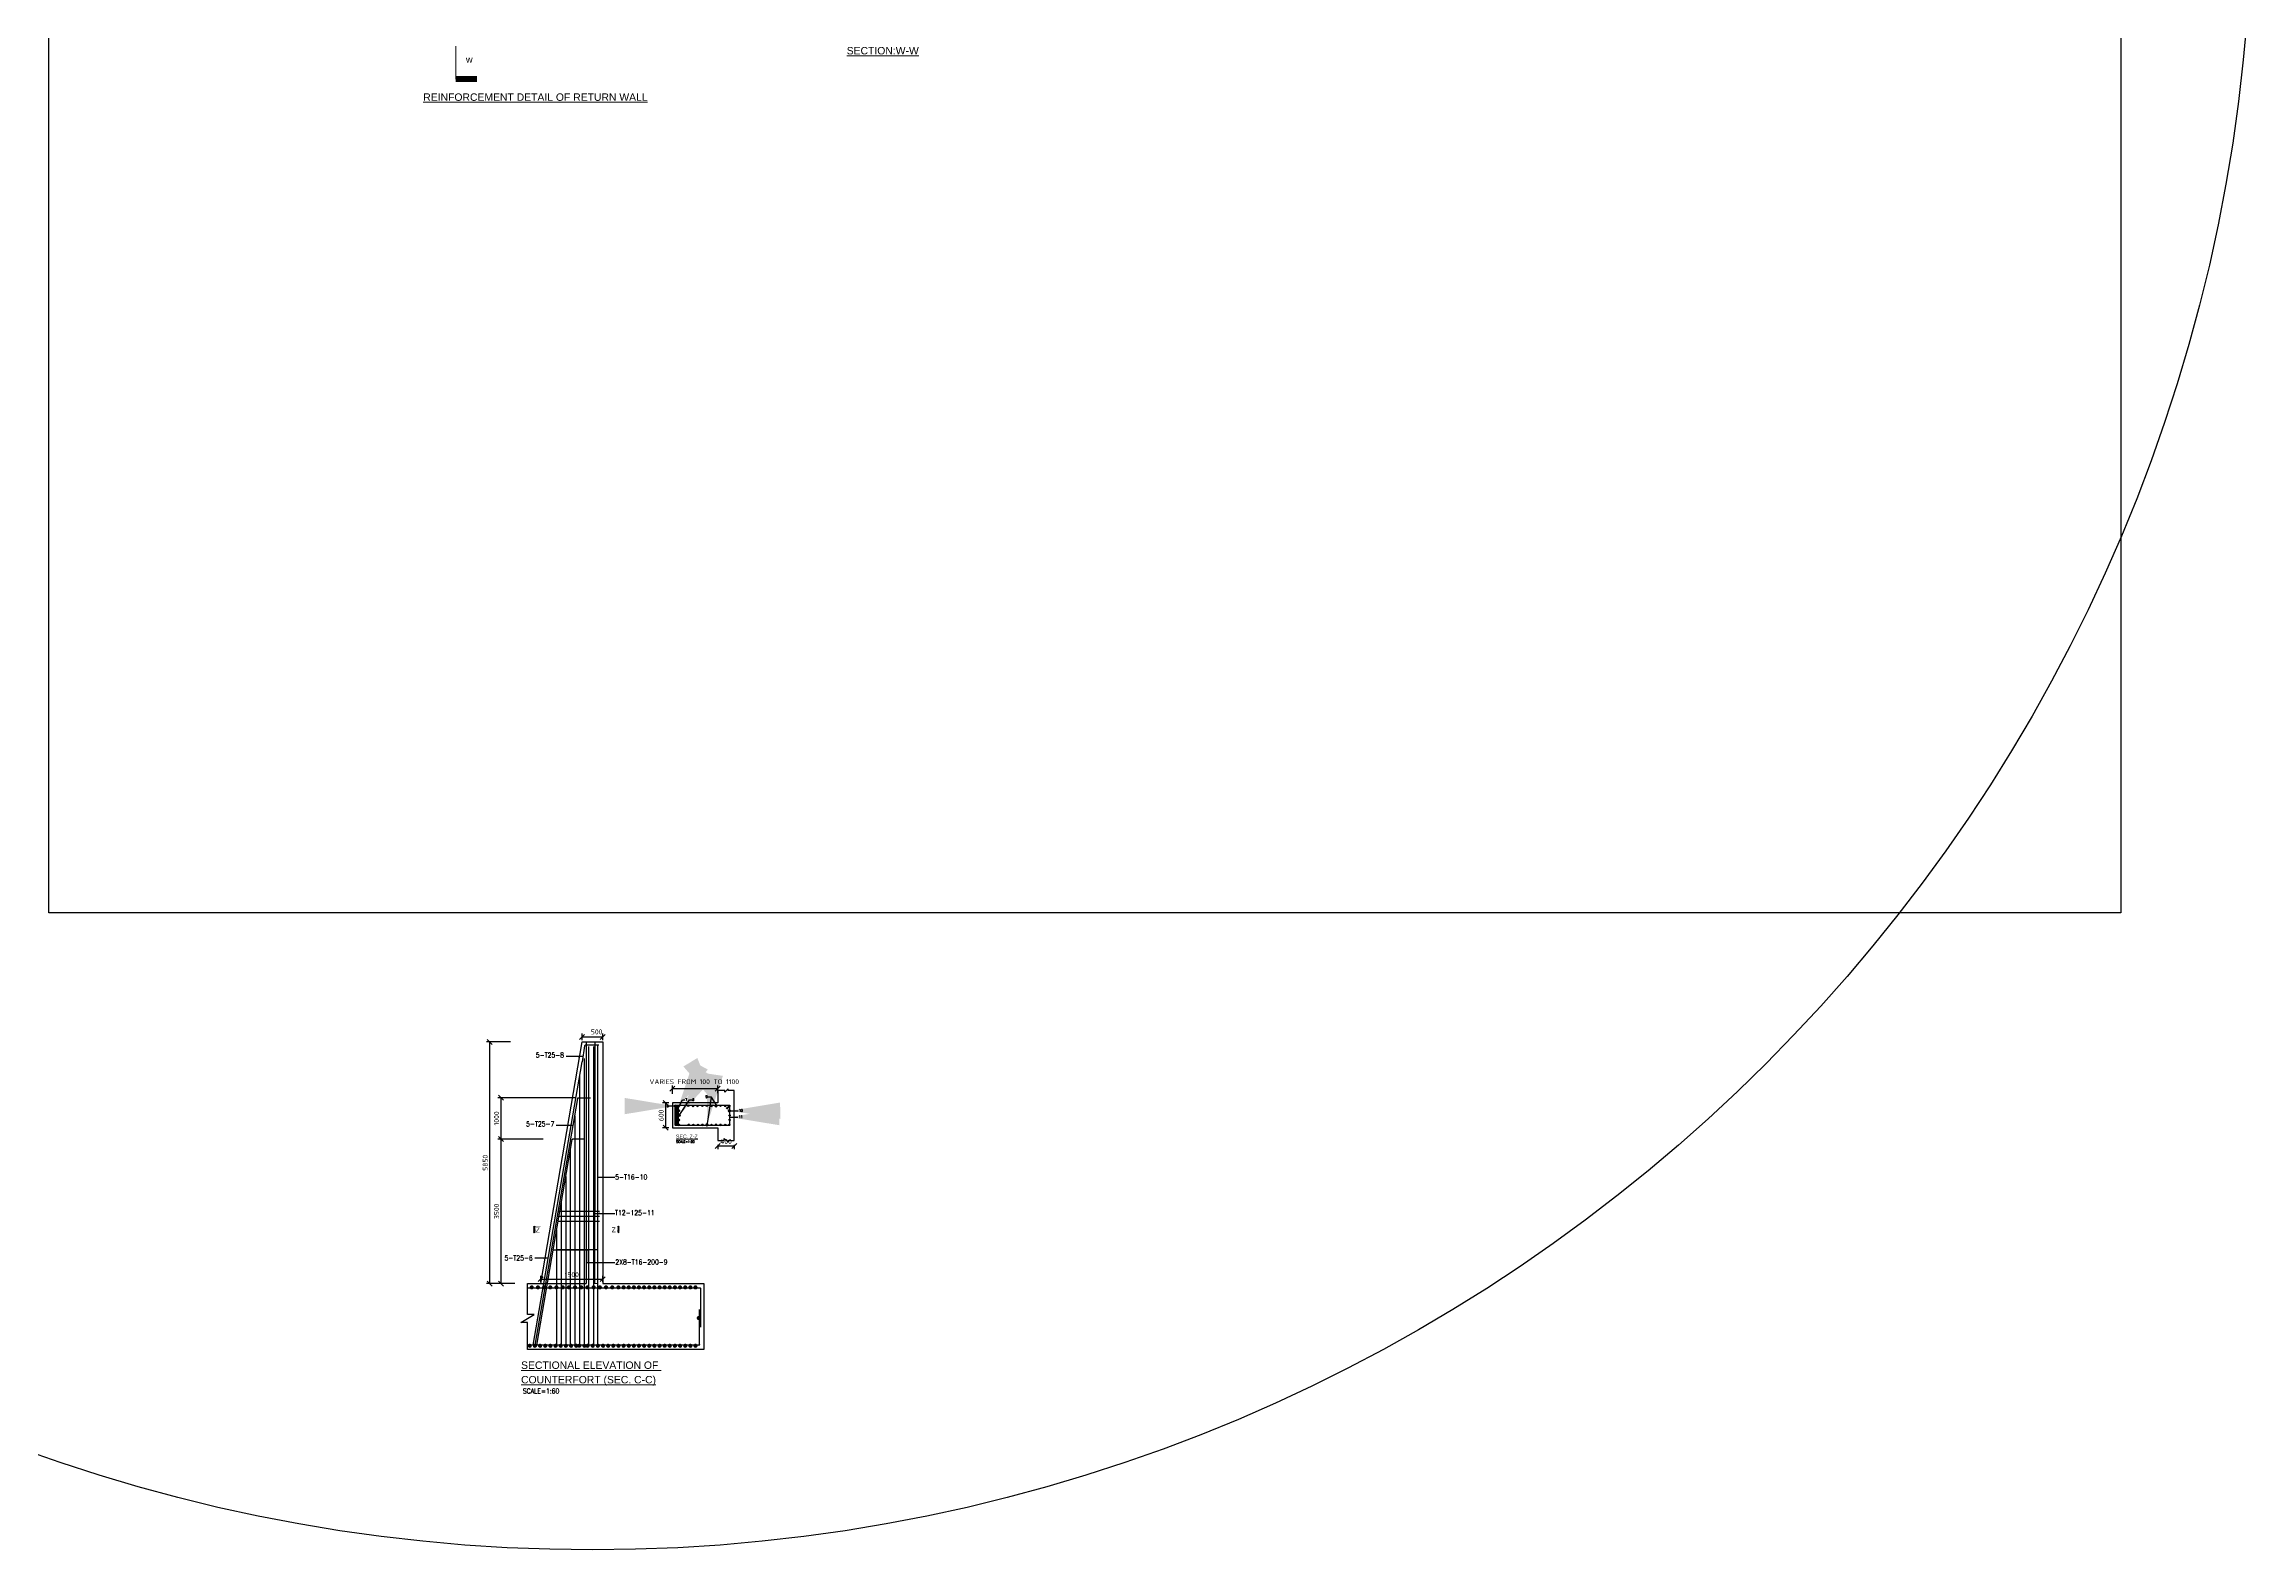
# Model space of a CAD drawing. Header units: millimetres. Extents: x 1231188 to 3899118, y -5478610 to -489530.
# Drawn here: x 2749567 to 2803042, y -3252515 to -3216050 of the extents above; entities that cross this region are included whole.
import ezdxf

# ---------------------------------------------------------------- set-up
doc = ezdxf.new("R2010")
doc.units = ezdxf.units.MM
doc.header["$LTSCALE"] = 25
doc.header["$MEASUREMENT"] = 0
doc.header["$PDMODE"] = 3
doc.linetypes.add('HIDDEN', pattern=[0.375, 0.25, -0.125])
doc.layers.get('0').update_dxf_attribs({"lineweight": 13})
doc.layers.get('Defpoints').update_dxf_attribs({"color": 230, "lineweight": 9})
for name, color, linetype, lineweight in [('COLUMN', 1, 'Continuous', 25), ('DIM', 8, 'Continuous', 13), ('DIMEN', 8, 'Continuous', 9), ('text', 7, 'Continuous', 18), ('TITLE', 6, 'Continuous', 9)]:
    doc.layers.add(name, color=color, linetype=linetype, lineweight=lineweight)
for name, color, linetype in [('con_out', 7, 'Continuous'), ('Reinf', 1, 'Continuous'), ('Sec_Mark', 3, 'Continuous'), ('Shade', 15, 'Continuous'), ('Wearing Course', 7, 'Continuous'), ('Wingwall-4', 7, 'Continuous')]:
    doc.layers.add(name, color=color, linetype=linetype)
doc.styles.add('ARIAL', font='arial.ttf', dxfattribs={"height": 400})
doc.styles.add('DIM', font='isocp3.shx', dxfattribs={"oblique": 10})
doc.styles.add('ISO', font='isocp3.shx')
doc.styles.add('SIMPLEX', font='simplex.shx')
doc.styles.add('Title', font='arial.ttf')
doc.dimstyles.new('Dim_20', dxfattribs={"dimscale": 20, "dimtxt": 1.8, "dimasz": 40, "dimexe": 40, "dimexo": 5, "dimgap": 5, "dimtad": 1, "dimdec": 0, "dimzin": 0, "dimdsep": 46, "dimtxsty": 'DIM', "dimcen": 0.09, "dimclrd": 5, "dimclre": 5, "dimclrt": 7, "dimadec": 0, "dimazin": 0, "dimtfac": 1, "dimtdec": 0, "dimtmove": 0, "dimatfit": 3, "dimfxl": 40, "dimfxlon": 1, "dimtolj": 1, "dimtzin": 0, "dimarcsym": 0})
doc.dimstyles.new('dim_30', dxfattribs={"dimtxt": 60, "dimasz": 60, "dimexe": 60, "dimexo": 15, "dimgap": 15, "dimtad": 1, "dimdec": 0, "dimzin": 0, "dimdsep": 46, "dimtxsty": 'DIM', "dimblk": 'OBLIQUE', "dimcen": 30, "dimclrd": 5, "dimclre": 5, "dimclrt": 7, "dimadec": 0, "dimazin": 0, "dimtfac": 1, "dimtdec": 0, "dimtmove": 0, "dimatfit": 3, "dimfxl": 20, "dimtolj": 1, "dimtzin": 0, "dimarcsym": 0})
doc.dimstyles.new('dim_40', dxfattribs={"dimtxt": 80, "dimasz": 80, "dimexe": 80, "dimexo": 40, "dimgap": 15, "dimtad": 1, "dimdec": 0, "dimzin": 0, "dimdsep": 46, "dimtxsty": 'DIM', "dimblk": 'OBLIQUE', "dimcen": 40, "dimclrd": 5, "dimclre": 5, "dimclrt": 7, "dimadec": 0, "dimazin": 0, "dimtfac": 1, "dimtdec": 0, "dimtmove": 1, "dimatfit": 3, "dimfxl": 1, "dimtolj": 1, "dimtzin": 0, "dimarcsym": 0})

# ---------------------------------------------------------------- blocks, each defined once
blk = doc.blocks.new('_Oblique')
at = {"color": 0, "linetype": 'ByBlock', "lineweight": -2}
blk.add_line((-0.5, -0.5), (0.5, 0.5), dxfattribs=at)
blk = doc.blocks.new('MARK')
h = blk.add_hatch()
h.set_pattern_fill('ANSI31', color=8, scale=562.5, angle=90, style=0)
h.set_pattern_definition([(135, (-17645.02, 17766.96), (-49.71845, -49.71845), [])])
h.paths.add_polyline_path([(0, 749), (-710, 749), (-710, 588), (0, 588)])
at = {"const_width": 12}
blk.add_lwpolyline([(0, 588), (0, 749), (-710, 749), (-710, 588)], close=True, dxfattribs=at)
blk.add_lwpolyline([(0, 749), (0, 0)], dxfattribs=at)
blk = doc.blocks.new('DO')
at = {"ltscale": 20, "const_width": 50}
blk.add_lwpolyline([(-25, 0, 1), (25, 0, 1)], format="xyb", close=True, dxfattribs=at)
blk = doc.blocks.new('*D531')
at = {"layer": 'Defpoints', "color": 0, "lineweight": -2, "ltscale": 20, "transparency": 16777216}
for p in [(2760635, -3242566), (2761691, -3242566), (2761010, -3246066)]:
    blk.add_point(p, dxfattribs=at)
at = {"layer": 'DIM', "color": 5, "lineweight": -2, "ltscale": 20, "transparency": 16777216}
for p, q in [((2761651, -3242566), (2760555, -3242566)), ((2760635, -3246066), (2760635, -3242566)), ((2760970, -3246066), (2760555, -3246066))]:
    blk.add_line(p, q, dxfattribs=at)
at = {"layer": 'DIM', "color": 5, "lineweight": -2, "ltscale": 20, "transparency": 16777216, "xscale": 120, "yscale": 120, "zscale": 120}
for p, rotation in [((2760635, -3242566), 90), ((2760635, -3246066), 270)]:
    blk.add_blockref('_Oblique', p, dxfattribs=dict(at, rotation=rotation))
at = {"layer": 'DIM', "color": 7, "ltscale": 20, "transparency": 16777216, "insert": (2760525, -3244316), "char_height": 120, "attachment_point": 5, "rotation": 90, "style": 'ISO'}
blk.add_mtext('\\A1;3500', dxfattribs=at)
blk = doc.blocks.new('*D532')
at = {"layer": 'Defpoints', "color": 0, "lineweight": -2, "ltscale": 20, "transparency": 16777216}
for p in [(2761597, -3246066), (2763097, -3245960), (2763097, -3246066)]:
    blk.add_point(p, dxfattribs=at)
at = {"layer": 'DIMEN', "color": 5, "lineweight": -2, "ltscale": 20, "transparency": 16777216}
for p, q in [((2761597, -3246026), (2761597, -3245880)), ((2763097, -3246026), (2763097, -3245880)), ((2761597, -3245960), (2763097, -3245960))]:
    blk.add_line(p, q, dxfattribs=at)
at = {"layer": 'DIMEN', "color": 5, "lineweight": -2, "ltscale": 20, "transparency": 16777216, "xscale": 120, "yscale": 120, "zscale": 120, "rotation": 180}
blk.add_blockref('_Oblique', (2761597, -3245960), dxfattribs=at)
at = {"layer": 'DIMEN', "color": 5, "lineweight": -2, "ltscale": 20, "transparency": 16777216, "xscale": 120, "yscale": 120, "zscale": 120}
blk.add_blockref('_Oblique', (2763097, -3245960), dxfattribs=at)
at = {"layer": 'DIMEN', "color": 7, "ltscale": 20, "transparency": 16777216, "insert": (2762347, -3245850), "char_height": 120, "attachment_point": 5, "style": 'ISO'}
blk.add_mtext('\\A1;1500', dxfattribs=at)
blk = doc.blocks.new('*D533')
at = {"layer": 'Defpoints', "color": 0, "lineweight": -2, "ltscale": 20, "transparency": 16777216}
for p in [(2760361, -3240215), (2760905, -3240215), (2761010, -3246066)]:
    blk.add_point(p, dxfattribs=at)
at = {"layer": 'DIMEN', "color": 5, "lineweight": -2, "ltscale": 20, "transparency": 16777216}
for p, q in [((2760865, -3240215), (2760281, -3240215)), ((2760361, -3246066), (2760361, -3240215)), ((2760970, -3246066), (2760281, -3246066))]:
    blk.add_line(p, q, dxfattribs=at)
at = {"layer": 'DIMEN', "color": 5, "lineweight": -2, "ltscale": 20, "transparency": 16777216, "xscale": 120, "yscale": 120, "zscale": 120}
for p, rotation in [((2760361, -3240215), 90), ((2760361, -3246066), 270)]:
    blk.add_blockref('_Oblique', p, dxfattribs=dict(at, rotation=rotation))
at = {"layer": 'DIMEN', "color": 7, "ltscale": 20, "transparency": 16777216, "insert": (2760251, -3243141), "char_height": 120, "attachment_point": 5, "rotation": 90, "style": 'ISO'}
blk.add_mtext('\\A1;5850', dxfattribs=at)
blk = doc.blocks.new('*D534')
at = {"layer": 'Defpoints', "color": 0, "lineweight": -2, "ltscale": 20, "transparency": 16777216}
for p in [(2762597, -3240215), (2763097, -3240092), (2763097, -3240215)]:
    blk.add_point(p, dxfattribs=at)
at = {"layer": 'DIMEN', "color": 5, "lineweight": -2, "ltscale": 20, "transparency": 16777216}
for p, q in [((2762597, -3240175), (2762597, -3240012)), ((2763097, -3240175), (2763097, -3240012)), ((2762597, -3240092), (2763097, -3240092))]:
    blk.add_line(p, q, dxfattribs=at)
at = {"layer": 'DIMEN', "color": 5, "lineweight": -2, "ltscale": 20, "transparency": 16777216, "xscale": 120, "yscale": 120, "zscale": 120, "rotation": 180}
blk.add_blockref('_Oblique', (2762597, -3240092), dxfattribs=at)
at = {"layer": 'DIMEN', "color": 5, "lineweight": -2, "ltscale": 20, "transparency": 16777216, "xscale": 120, "yscale": 120, "zscale": 120}
blk.add_blockref('_Oblique', (2763097, -3240092), dxfattribs=at)
at = {"layer": 'DIMEN', "color": 7, "ltscale": 20, "transparency": 16777216, "insert": (2762950, -3239971), "char_height": 120, "attachment_point": 5, "style": 'ISO'}
blk.add_mtext('\\A1;500', dxfattribs=at)
blk = doc.blocks.new('*D525')
at = {"layer": 'Defpoints', "color": 0, "lineweight": -2, "ltscale": 20, "transparency": 16777216}
for p in [(2764783, -3241512), (2765883, -3241346), (2765883, -3241492)]:
    blk.add_point(p, dxfattribs=at)
at = {"layer": 'DIMEN', "color": 5, "lineweight": -2, "ltscale": 20, "transparency": 16777216}
for p, q in [((2764783, -3241472), (2764783, -3241266)), ((2764783, -3241346), (2765883, -3241346)), ((2765883, -3241452), (2765883, -3241266))]:
    blk.add_line(p, q, dxfattribs=at)
at = {"layer": 'DIMEN', "color": 5, "lineweight": -2, "ltscale": 20, "transparency": 16777216, "xscale": 120, "yscale": 120, "zscale": 120, "rotation": 180}
blk.add_blockref('_Oblique', (2764783, -3241346), dxfattribs=at)
at = {"layer": 'DIMEN', "color": 5, "lineweight": -2, "ltscale": 20, "transparency": 16777216, "xscale": 120, "yscale": 120, "zscale": 120}
blk.add_blockref('_Oblique', (2765883, -3241346), dxfattribs=at)
at = {"layer": 'DIMEN', "color": 7, "ltscale": 20, "transparency": 16777216, "insert": (2765314, -3241177), "char_height": 120, "attachment_point": 5, "style": 'ISO'}
blk.add_mtext('\\A1;VARIES FROM 100 TO 1100', dxfattribs=at)
blk = doc.blocks.new('*D526')
at = {"layer": 'Defpoints', "color": 0, "lineweight": -2, "ltscale": 20, "transparency": 16777216}
for p in [(2764736, -3241693), (2764621, -3242293), (2764736, -3242293)]:
    blk.add_point(p, dxfattribs=at)
at = {"layer": 'DIMEN', "color": 5, "lineweight": -2, "ltscale": 20, "transparency": 16777216}
for p, q in [((2764696, -3241693), (2764541, -3241693)), ((2764621, -3241693), (2764621, -3242293)), ((2764696, -3242293), (2764541, -3242293))]:
    blk.add_line(p, q, dxfattribs=at)
at = {"layer": 'DIMEN', "color": 5, "lineweight": -2, "ltscale": 20, "transparency": 16777216, "xscale": 120, "yscale": 120, "zscale": 120}
for p, rotation in [((2764621, -3241693), 90), ((2764621, -3242293), 270)]:
    blk.add_blockref('_Oblique', p, dxfattribs=dict(at, rotation=rotation))
at = {"layer": 'DIMEN', "color": 7, "ltscale": 20, "transparency": 16777216, "insert": (2764511, -3241993), "char_height": 120, "attachment_point": 5, "rotation": 90, "style": 'ISO'}
blk.add_mtext('\\A1;600', dxfattribs=at)
blk = doc.blocks.new('*D527')
at = {"layer": 'Defpoints', "color": 0, "lineweight": -2, "ltscale": 20, "transparency": 16777216}
for p in [(2765883, -3242668), (2766283, -3242668), (2766283, -3242734)]:
    blk.add_point(p, dxfattribs=at)
at = {"layer": 'DIMEN', "color": 5, "lineweight": -2, "ltscale": 20, "transparency": 16777216}
for p, q in [((2765883, -3242708), (2765883, -3242814)), ((2766283, -3242708), (2766283, -3242814)), ((2765883, -3242734), (2766283, -3242734))]:
    blk.add_line(p, q, dxfattribs=at)
at = {"layer": 'DIMEN', "color": 5, "lineweight": -2, "ltscale": 20, "transparency": 16777216, "xscale": 120, "yscale": 120, "zscale": 120, "rotation": 180}
blk.add_blockref('_Oblique', (2765883, -3242734), dxfattribs=at)
at = {"layer": 'DIMEN', "color": 5, "lineweight": -2, "ltscale": 20, "transparency": 16777216, "xscale": 120, "yscale": 120, "zscale": 120}
blk.add_blockref('_Oblique', (2766283, -3242734), dxfattribs=at)
at = {"layer": 'DIMEN', "color": 7, "ltscale": 20, "transparency": 16777216, "insert": (2766083, -3242624), "char_height": 120, "attachment_point": 5, "style": 'ISO'}
blk.add_mtext('\\A1;400', dxfattribs=at)
blk = doc.blocks.new('*D528')
at = {"layer": 'Defpoints', "color": 0, "lineweight": -2, "ltscale": 20, "transparency": 16777216}
for p in [(2760634, -3241566), (2762494, -3241566), (2761449, -3242566)]:
    blk.add_point(p, dxfattribs=at)
at = {"layer": 'DIM', "color": 5, "lineweight": -2, "ltscale": 20, "transparency": 16777216}
for p, q in [((2762454, -3241566), (2760554, -3241566)), ((2760634, -3242566), (2760634, -3241566)), ((2761409, -3242566), (2760554, -3242566))]:
    blk.add_line(p, q, dxfattribs=at)
at = {"layer": 'DIM', "color": 5, "lineweight": -2, "ltscale": 20, "transparency": 16777216, "xscale": 120, "yscale": 120, "zscale": 120}
for p, rotation in [((2760634, -3241566), 90), ((2760634, -3242566), 270)]:
    blk.add_blockref('_Oblique', p, dxfattribs=dict(at, rotation=rotation))
at = {"layer": 'DIM', "color": 7, "ltscale": 20, "transparency": 16777216, "insert": (2760524, -3242066), "char_height": 120, "attachment_point": 5, "rotation": 90, "style": 'ISO'}
blk.add_mtext('\\A1;1000', dxfattribs=at)
blk = doc.blocks.new('SEC')
at = {"layer": 'text', "color": 6, "linetype": 'ByBlock', "ltscale": 100}
blk.add_lwpolyline([(-799, 0), (0, 0)], dxfattribs=at)
blk.add_lwpolyline([(0, 0, 140, 140, 0), (0, -514, 0, 0, 0)], format="xyseb", dxfattribs=at)

msp = doc.modelspace()

# ---------------------------------------------------------------- hatches: boundary and pattern name
at = {"layer": 'Shade', "ltscale": 20}
for points in [[(2764893.18656, -3241752.5619), (2764873.18656, -3241752.5619), (2764873.18656, -3242232.5619), (2764893.18656, -3242232.5619)], [(2764912.83366, -3241752.5619), (2764932.83366, -3241752.5619), (2764932.83366, -3242232.5619), (2764912.83366, -3242232.5619)]]:
    msp.add_hatch(color=256, dxfattribs=at).paths.add_polyline_path(points)

# ---------------------------------------------------------------- linework, layer by layer
at = {"layer": 'COLUMN', "color": 1, "lineweight": -2, "ltscale": 100}
msp.add_circle((2762849.5, -3212322.5), 40192.66839, dxfattribs=at)
at = {"layer": 'con_out', "ltscale": 20}
for p, q in [((2761597.04565, -3246065.71673), (2762597.30748, -3240215.38969)), ((2762597.30748, -3240215.38969), (2763097.04565, -3240215.38969)), ((2763097.04565, -3240215.38969), (2763097.04565, -3246065.71673)), ((2761277.04092, -3246065.71673), (2761597.04565, -3246065.71673)), ((2761277.04092, -3246065.71673), (2761277.04092, -3246065.71673)), ((2763097.04565, -3246065.71673), (2765547.04565, -3246065.71673)), ((2765547.04565, -3246065.71673), (2765547.04565, -3247665.71673)), ((2765547.04565, -3247665.71673), (2761277.04092, -3247665.71673))]:
    msp.add_line(p, q, dxfattribs=at)
msp.add_lwpolyline([(2766283.1896, -3242598.59347), (2766283.1896, -3241386.53033), (2766131.49833, -3241386.53033), (2766131.49833, -3241349.03033), (2766056.91836, -3241429.36085), (2766056.91836, -3241386.53033), (2765883.1896, -3241386.53033), (2765883.1896, -3241692.5619), (2764783.1896, -3241692.5619), (2764783.1896, -3242292.5619), (2765883.1896, -3242292.5619), (2765883.1896, -3242598.59347), (2766037.06818, -3242598.59347), (2766037.06301, -3242551.87332), (2766131.55321, -3242644.98668), (2766131.55321, -3242598.59347), (2766283.1896, -3242598.59347)], close=True, dxfattribs=at)
msp.add_lwpolyline([(2761277.04092, -3247665.71673), (2761277.04092, -3247012.65572), (2761114.54092, -3247012.65572), (2761439.54092, -3246817.65572), (2761277.04092, -3246817.65572), (2761277.04092, -3246065.71673)], dxfattribs=at)
at = {"layer": 'Defpoints', "lineweight": -2, "ltscale": 100}
msp.add_lwpolyline([(2749682.14353, -3193677.01542), (2799870.98955, -3193677.01542), (2799870.98955, -3237086.5691), (2749682.14353, -3237086.5691)], close=True, dxfattribs=at)
at = {"layer": 'DIM', "ltscale": 20}
msp.add_line((2762969.62671, -3246065.81887), (2762863.87497, -3246065.81887), dxfattribs=at)
at = {"layer": 'Reinf', "ltscale": 20}
for p, q in [((2761415.86407, -3247557.6842), (2762598.79114, -3240698.11636)), ((2766164.3902, -3241752.5619), (2766089.12999, -3241827.82211)), ((2766178.1896, -3241766.57439), (2766102.82188, -3241841.94211)), ((2761498.95291, -3247557.6842), (2762357.12956, -3242581.28195)), ((2762640.92174, -3242567.03405), (2762376.39578, -3242567.03405)), ((2765457.04565, -3246174.25482), (2761277.04092, -3246174.25482)), ((2765424.54988, -3247557.6842), (2761277.04092, -3247557.6842))]:
    msp.add_line(p, q, dxfattribs=at)
at = {"layer": 'Reinf', "ltscale": 50}
for p, q in [((2762035.00001, -3244309.09948), (2763022.04565, -3244309.09948)), ((2762000.16615, -3244559.09948), (2763022.04565, -3244559.09948)), ((2762017.97185, -3244434.09948), (2763022.04565, -3244434.09948))]:
    msp.add_line(p, q, dxfattribs=at)
at = {"layer": 'Reinf', "ltscale": 20}
for points in [[(2762657.9681, -3240304.9605), (2762598.79114, -3240698.11636)], [(2762764.18092, -3247557.6842), (2762764.18092, -3240321.10366)], [(2762878.28584, -3247557.6842), (2762878.28584, -3240321.10366)], [(2762980.4776, -3247557.6842), (2762980.4776, -3240296.10366)], [(2762545.076, -3247557.6842), (2762545.076, -3241034.60019)], [(2762654.62846, -3247557.6842), (2762654.62846, -3240614.41517)], [(2762430.97108, -3247557.6842), (2762430.97108, -3242004.39094)], [(2762316.86616, -3247557.6842), (2762316.86616, -3242839.76171)], [(2762207.3137, -3247557.6842), (2762207.3137, -3243475.03547)], [(2762097.76124, -3247557.6842), (2762097.76124, -3244110.30923)], [(2761983.65632, -3247557.6842), (2761983.65632, -3244771.98184)]]:
    msp.add_lwpolyline(points, dxfattribs=at)
for points in [[(2762999.15697, -3240296.10366), (2762674.57623, -3240296.10366, 0.2506846313), (2762657.93857, -3240305.00463)], [(2761460.37259, -3247557.6842), (2762490.77621, -3241582.5707, -0.3650360645), (2762510.4853, -3241565.96951), (2762802.5334, -3241565.96951)], [(2764905.42937, -3241752.5619), (2764858.1896, -3241752.5619, 0.4142135624), (2764843.1896, -3241767.5619), (2764843.1896, -3242217.5619, 0.4142135624), (2764858.1896, -3242232.5619), (2766163.1896, -3242232.5619, 0.4142135624), (2766178.1896, -3242217.5619), (2766178.1896, -3241767.5619, 0.4142135624), (2766163.1896, -3241752.5619), (2764905.42937, -3241752.5619)], [(2765472.04565, -3247122.75077), (2765472.04565, -3246189.25482, 0.4142135624), (2765457.04565, -3246174.25482, -0.4142135624), (2765472.04565, -3246189.25482)], [(2765439.54988, -3247542.6842, -0.4142135624), (2765424.54988, -3247557.6842, 0.4142135624), (2765439.54988, -3247542.6842), (2765439.54988, -3246692.72023)]]:
    msp.add_lwpolyline(points, format="xyb", dxfattribs=at)
for points in [[(2764893.18656, -3242232.5619), (2764873.18656, -3242232.5619), (2764873.18656, -3241752.5619), (2764893.18656, -3241752.5619)], [(2764912.83366, -3242232.5619), (2764932.83366, -3242232.5619), (2764932.83366, -3241752.5619), (2764912.83366, -3241752.5619)]]:
    msp.add_lwpolyline(points, close=True, dxfattribs=at)
at = {"layer": 'Reinf', "ltscale": 20, "const_width": 18}
for points in [[(2762898.01895, -3244309.09948, 1), (2762916.01895, -3244309.09948, 1)], [(2762898.01895, -3244434.09948, 1), (2762916.01895, -3244434.09948, 1)], [(2762898.01895, -3244559.09948, 1), (2762916.01895, -3244559.09948, 1)], [(2762088.76124, -3245246.04688, 1), (2762106.76124, -3245246.04688, 1)], [(2762198.3137, -3245251.1044, 1), (2762216.3137, -3245251.1044, 1)], [(2762307.02774, -3245251.1044, 1), (2762325.02774, -3245251.1044, 1)], [(2762421.97108, -3245246.04688, 1), (2762439.97108, -3245246.04688, 1)], [(2762536.076, -3245246.04688, 1), (2762554.076, -3245246.04688, 1)], [(2762645.62846, -3245246.0423, 1), (2762663.62846, -3245246.0423, 1)], [(2762755.18092, -3245246.0423, 1), (2762773.18092, -3245246.0423, 1)]]:
    msp.add_lwpolyline(points, format="xyb", close=True, dxfattribs=at)
at = {"layer": 'Reinf', "ltscale": 20}
msp.add_arc((2762376.39578, -3242587.03405), 20, 90, 173.677877115, dxfattribs=at)
at = {"layer": 'text', "color": 5, "ltscale": 20}
for centre in [(2764858.5389, -3241768.09461), (2764907.83422, -3241880.19363), (2764947.48132, -3241992.82826), (2765621.66749, -3242222.50503), (2765840.77241, -3241762.61877), (2766165.60838, -3241882.48221)]:
    msp.add_circle(centre, 29.45651, dxfattribs=at)
at = {"layer": 'Wearing Course', "linetype": 'HIDDEN', "ltscale": 2000}
for p in [(2762697.04565, -3240215.38969), (2761597.04565, -3246065.71673)]:
    msp.add_line(p, (2762697.04565, -3246065.71673), dxfattribs=at)

# ---------------------------------------------------------------- block references
at = {"layer": 'Reinf', "ltscale": 20, "rotation": 180}
for p, xscale, yscale, zscale in [((2764863.56215, -3241762.71446), -0.6400000005960464, 0.6399999996647239, 0.6400000000000001), ((2764863.56215, -3241880.33893), -0.6400000005960464, 0.6399999996647239, 0.6400000000000001), ((2764863.56215, -3241992.97356), -0.6400000005960464, 0.6399999996647239, 0.6400000000000001), ((2764863.56215, -3242105.07547), -0.6400000005960464, 0.6399999996647239, 0.6400000000000001), ((2764863.56215, -3242222.65033), -0.6400000005960464, 0.6399999996647239, 0.6400000000000001), ((2764903.01011, -3241762.78728), -0.6400000005960464, 0.6399999996647239, 0.6400000000000001), ((2764903.01011, -3241880.19363), -0.6400000005960464, 0.6399999996647239, 0.6400000000000001), ((2764903.01011, -3241992.82826), -0.6400000005960464, 0.6399999996647239, 0.6400000000000001), ((2764903.01011, -3242104.93017), -0.6400000005960464, 0.6399999996647239, 0.6400000000000001), ((2764903.01011, -3242222.50503), -0.6400000005960464, 0.6399999996647239, 0.6400000000000001), ((2764942.65721, -3241762.78728), 0.6400000005960464, 0.6400000005960464, 0.6400000005960464), ((2764942.65721, -3241880.19363), 0.6400000005960464, 0.6400000005960464, 0.6400000005960464), ((2764942.65721, -3241992.82826), 0.6400000005960464, 0.6400000005960464, 0.6400000005960464), ((2764942.65721, -3242104.93017), 0.6400000005960464, 0.6400000005960464, 0.6400000005960464), ((2764942.65721, -3242222.50503), 0.6400000005960464, 0.6400000005960464, 0.6400000005960464), ((2765178.90519, -3242222.50503), 0.6400000005960464, 0.6400000005960464, 0.6400000005960464), ((2765293.01011, -3242222.50503), -0.6400000005960464, 0.6399999996647239, 0.6400000000000001), ((2765402.56257, -3242222.50503), -0.6400000005960464, 0.6399999996647239, 0.6400000000000001), ((2765512.11503, -3242222.50503), 0.6400000005960464, 0.6400000005960464, 0.6400000005960464), ((2765621.66749, -3242222.50503), 0.6400000005960464, 0.6400000005960464, 0.6400000005960464), ((2765731.21995, -3242222.50503), -0.6400000005960464, 0.6399999996647239, 0.6400000000000001), ((2765840.77241, -3242222.50503), 0.6400000005960464, 0.6400000005960464, 0.6400000005960464), ((2765950.32487, -3242222.50503), 0.6400000005960464, 0.6400000005960464, 0.6400000005960464), ((2766064.42979, -3242222.50503), -0.6400000005960464, 0.6399999996647239, 0.6400000000000001), ((2766163.00394, -3242222.50503), -0.6400000005960464, 0.6399999996647239, 0.6400000000000001), ((2766166.62154, -3241764.51587), -0.6400000005960464, 0.6399999996647239, 0.6400000000000001), ((2766168.8163, -3241880.19363), -0.6400000005960464, 0.6399999996647239, 0.6400000000000001), ((2766168.8163, -3241992.82826), -0.6400000005960464, 0.6399999996647239, 0.6400000000000001), ((2766168.8163, -3242104.93017), -0.6400000005960464, 0.6399999996647239, 0.6400000000000001)]:
    msp.add_blockref('DO', p, dxfattribs=dict(at, xscale=xscale, yscale=yscale, zscale=zscale))
at = {"layer": 'Reinf', "ltscale": 20}
for p, xscale, yscale, zscale in [((2765169.80027, -3241762.61877), -0.6400000005960464, 0.6399999996647239, 0.6400000000000001), ((2765283.90519, -3241762.61877), 0.6400000005960464, 0.6400000005960464, 0.6400000005960464), ((2765393.45765, -3241762.61877), 0.6400000005960464, 0.6400000005960464, 0.6400000005960464), ((2765512.11503, -3241762.61877), -0.6400000005960464, 0.6399999996647239, 0.6400000000000001), ((2765617.11503, -3241762.61877), -0.6400000005960464, 0.6399999996647239, 0.6400000000000001), ((2765731.21995, -3241762.61877), 0.6400000005960464, 0.6400000005960464, 0.6400000005960464), ((2765840.77241, -3241762.61877), -0.6400000005960464, 0.6399999996647239, 0.6400000000000001), ((2765950.32487, -3241762.61877), -0.6400000005960464, 0.6399999996647239, 0.6400000000000001), ((2766064.42979, -3241762.61877), 0.6400000005960464, 0.6400000005960464, 0.6400000005960464)]:
    msp.add_blockref('DO', p, dxfattribs=dict(at, xscale=xscale, yscale=yscale, zscale=zscale))
at = {"layer": 'Reinf', "ltscale": 20, "xscale": -1}
for p in [(2761376.63423, -3246158.46012), (2761526.63423, -3246158.46012), (2762126.63423, -3246158.46012), (2762276.63423, -3246158.46012), (2762426.63423, -3246158.46012), (2762876.63423, -3246158.46012), (2763026.63423, -3246158.46012), (2763176.63423, -3246158.46012), (2763602.85278, -3246158.35926), (2763727.85278, -3246158.35926), (2763851.05489, -3246158.46012), (2764224.257, -3246158.35926), (2764349.257, -3246158.35926), (2764474.257, -3246158.35926), (2764597.45912, -3246158.46012), (2765095.66123, -3246158.35926), (2765220.66123, -3246158.35926)]:
    msp.add_blockref('DO', p, dxfattribs=at)
at = {"layer": 'Reinf', "ltscale": 20}
for p in [(2761676.63423, -3246158.46012), (2761826.63423, -3246158.46012), (2761976.63423, -3246158.46012), (2762576.63423, -3246158.46012), (2762726.63423, -3246158.46012), (2763326.63423, -3246158.46012), (2763476.63423, -3246158.46012), (2763974.257, -3246158.35926), (2764099.257, -3246158.35926), (2764720.66123, -3246158.35926), (2764845.66123, -3246158.35926), (2764970.66123, -3246158.35926), (2765343.86335, -3246158.46012)]:
    msp.add_blockref('DO', p, dxfattribs=at)
at = {"layer": 'Reinf', "ltscale": 20, "xscale": -1, "rotation": 180}
for p in [(2765423.36211, -3246901.49299), (2761329.65066, -3247572.97333), (2761454.65066, -3247572.97333), (2761579.65066, -3247572.97333), (2761704.65066, -3247572.97333), (2761829.65066, -3247572.97333), (2761954.65066, -3247572.97333), (2762079.65066, -3247572.97333), (2762204.65066, -3247572.97333), (2762329.65066, -3247572.97333), (2762454.65066, -3247572.97333), (2762529.65066, -3247572.97333), (2762654.65066, -3247572.97333), (2762729.65066, -3247572.97333), (2762854.65066, -3247572.97333), (2762979.65066, -3247572.97333), (2763104.65066, -3247572.97333), (2763227.85278, -3247573.07419), (2763352.85278, -3247573.07419), (2763477.85278, -3247573.07419), (2763974.257, -3247573.07419), (2764099.257, -3247573.07419), (2764720.66123, -3247573.07419), (2764845.66123, -3247573.07419), (2764970.66123, -3247573.07419), (2765343.86335, -3247572.97333)]:
    msp.add_blockref('DO', p, dxfattribs=at)
at = {"layer": 'Reinf', "ltscale": 20, "rotation": 180}
for p in [(2763602.85278, -3247573.07419), (2763727.85278, -3247573.07419), (2763851.05489, -3247572.97333), (2764224.257, -3247573.07419), (2764349.257, -3247573.07419), (2764474.257, -3247573.07419), (2764597.45912, -3247572.97333), (2765095.66123, -3247573.07419), (2765220.66123, -3247573.07419)]:
    msp.add_blockref('DO', p, dxfattribs=at)
at = {"layer": 'Sec_Mark', "yscale": 0.226800000295043}
for p, xscale, zscale, rotation in [((2761590.52485, -3244675.88965), 0.226800000295043, 0.226800000295043, 90), ((2763328.585, -3244672.95588), -0.226800000295043, 0.2268, 270)]:
    msp.add_blockref('MARK', p, dxfattribs=dict(at, xscale=xscale, zscale=zscale, rotation=rotation))
at = {"layer": 'Wingwall-4', "color": 6, "linetype": 'ByBlock', "xscale": -1, "rotation": 90}
msp.add_blockref('SEC', (2759537.5, -3216893.88084), dxfattribs=at)

# ---------------------------------------------------------------- texts
at = {"layer": 'Sec_Mark', "color": 6, "style": 'Title'}
for p in [(2761472.84811, -3244828.67769), (2763312.83441, -3244824.49347)]:
    msp.add_text('Z', height=120, dxfattribs=at).set_placement(p)
at = {"layer": 'text', "ltscale": 20, "style": 'Title'}
msp.add_text('w', height=160, dxfattribs=at).set_placement((2759784, -3216501))
at = {"layer": 'text', "ltscale": 20, "style": 'SIMPLEX'}
for s, height, width, p in [('5-T25-8', 120, 0.85, (2761474.86419, -3240591.5945)), ('7', 60, 0.9, (2765098.29117, -3241642.57142)), ('8', 60, 0.9, (2765267.23267, -3241642.57142)), ('9', 60, 0.9, (2765588.49886, -3241572.2067)), ('5-T25-7', 120, 0.85, (2761239.72434, -3242259.16345)), ('6', 60, 0.9, (2764647.00437, -3241796.62203)), ('11', 60, 0.9, (2766394.53989, -3242056.86719)), ('10', 60, 0.9, (2766397.32965, -3241903.68748)), ('SCALE=1:20', 60, 0.9, (2764878.61489, -3242661.58455)), ('5-T16-10', 120, 0.85, (2763399.90519, -3243547.50503)), ('T12-125-11', 120, 0.85, (2763392.60121, -3244412.14988)), ('5-T25-6', 120, 0.85, (2760718.862, -3245505.21603)), ('2X8-T16-200-9', 120, 0.85, (2763402.24611, -3245606.23592)), ('SCALE=1:60', 120, 0.85, (2761163.03599, -3248729.92755))]:
    msp.add_text(s, height=height, dxfattribs=dict(at, width=width)).set_placement(p)
at = {"layer": 'TITLE', "ltscale": 20, "style": 'ARIAL'}
for s, height, p in [('%%USECTION:W-W', 180, (2769006.82351, -3216297.47398)), ('%%UREINFORCEMENT DETAIL OF RETURN WALL', 180, (2758749.86983, -3217422)), ('%%USEC. Z-Z', 90, (2764872.8444, -3242549.5939)), ('%%USECTIONAL ELEVATION OF ', 180, (2761118.76576, -3248132.56841)), ('%%UCOUNTERFORT (SEC. C-C)', 180, (2761118.76576, -3248483.88646))]:
    msp.add_text(s, height=height, dxfattribs=at).set_placement(p)

# ---------------------------------------------------------------- dimensions: what is measured, and where the dimension line sits
at = {"layer": 'DIM', "ltscale": 20}
for base, p1, p2, picture, middle in [((2760634.20879, -3241565.96951), (2761448.62269, -3242565.96951), (2762493.63907, -3241565.96951), '*D528', (2760524.20879, -3242065.96951)), ((2760634.90589, -3242565.96951), (2761010.08344, -3246065.71673), (2761690.9104, -3242565.96951), '*D531', (2760524.90589, -3244315.84312))]:
    dim = msp.add_linear_dim(base=base, p1=p1, p2=p2, angle=90, dimstyle='dim_40', override={"dimtxt": 120, "dimasz": 120, "dimgap": 50, "dimtxsty": 'ISO'}, dxfattribs=at)
    dim.commit()
    dim.dimension.update_dxf_attribs({"geometry": picture, "text_midpoint": middle})
at = {"layer": 'DIMEN', "ltscale": 20}
dim = msp.add_linear_dim(base=(2763097.04565, -3240092.03819), p1=(2762597.30748, -3240215.38969), p2=(2763097.04565, -3240215.38969), dimstyle='dim_40', override={"dimtxt": 120, "dimasz": 120, "dimgap": 50, "dimtxsty": 'ISO', "dimtmove": 2}, dxfattribs=at)
dim.commit()
dim.dimension.update_dxf_attribs({"geometry": '*D534', "text_midpoint": (2762950.4797, -3239970.59153), "dimtype": 160})
for base, p1, p2, picture, middle in [((2760360.67845, -3240215.38969), (2761010.08344, -3246065.71673), (2760904.78818, -3240215.38969), '*D533', (2760250.67845, -3243140.55321)), ((2764621.01958, -3242292.5619), (2764735.7794, -3241692.5619), (2764735.7794, -3242292.5619), '*D526', (2764511.01958, -3241992.5619))]:
    dim = msp.add_linear_dim(base=base, p1=p1, p2=p2, angle=90, dimstyle='dim_40', override={"dimtxt": 120, "dimasz": 120, "dimgap": 50, "dimtxsty": 'ISO'}, dxfattribs=at)
    dim.commit()
    dim.dimension.update_dxf_attribs({"geometry": picture, "text_midpoint": middle})
dim = msp.add_linear_dim(base=(2765883.1896, -3241346.2116), p1=(2764783.1896, -3241512.37142), p2=(2765883.1896, -3241492.32651), text='VARIES FROM 100 TO 1100', dimstyle='dim_40', override={"dimtxt": 120, "dimasz": 120, "dimgap": 50, "dimtxsty": 'ISO'}, dxfattribs=at)
dim.commit()
dim.dimension.update_dxf_attribs({"geometry": '*D525', "text_midpoint": (2765314.04307, -3241286.76607), "dimtype": 160})
for base, p1, p2, picture, middle in [((2766283.1896, -3242733.63221), (2765883.1896, -3242668.2609), (2766283.1896, -3242668.2609), '*D527', (2766083.1896, -3242623.63221)), ((2763097.04565, -3245960.08391), (2761597.04565, -3246065.71673), (2763097.04565, -3246065.71673), '*D532', (2762347.04565, -3245850.08391))]:
    dim = msp.add_linear_dim(base=base, p1=p1, p2=p2, dimstyle='dim_40', override={"dimtxt": 120, "dimasz": 120, "dimgap": 50, "dimtxsty": 'ISO'}, dxfattribs=at)
    dim.commit()
    dim.dimension.update_dxf_attribs({"geometry": picture, "text_midpoint": middle})

# ---------------------------------------------------------------- leaders
at = {"layer": 'con_out', "ltscale": 20}
for points in [[(2762619.68896, -3240566.914), (2762207.97494, -3240566.914)], [(2762908.62902, -3240215.38969), (2762907.01895, -3244311.08263)], [(2762384.54912, -3242234.48295), (2761972.83509, -3242234.48295)], [(2762980.4776, -3243493.23207), (2763393.40159, -3243493.23207)], [(2762907.01895, -3246065.81887), (2762907.01895, -3244307.11634)], [(2762907.04809, -3244369.78655), (2763393.40159, -3244369.78655)], [(2761897.29158, -3245247.79446), (2762764.18092, -3245247.79446)], [(2762980.4776, -3245247.78988), (2761983.65632, -3245247.78988)], [(2762706.39783, -3245247.79446), (2762706.39783, -3245557.05248), (2763393.40159, -3245557.05248)], [(2761779.50116, -3245449.02229), (2761453.06436, -3245449.02229)]]:
    msp.add_leader(points, dimstyle='dim_30', override={"dimasz": 120, "dimtad": 0}, dxfattribs=at)
at = {"layer": 'text', "ltscale": 20}
for points in [[(2764907.83422, -3241850.73712), (2765028.85759, -3241620.53206), (2765083.65302, -3241620.53206)], [(2764967.8968, -3241971.59399), (2765197.79909, -3241620.53206), (2765252.59452, -3241620.53206)], [(2765840.77241, -3241733.16226), (2765729.12869, -3241548.57106), (2765646.51718, -3241548.57106)], [(2765631.66749, -3242193.04852), (2765729.12869, -3241548.57106)], [(2764829.08239, -3241768.07599), (2764676.60369, -3241768.05596)], [(2766178.1896, -3242034.82784), (2766371.5128, -3242034.82784)], [(2766195.06084, -3241881.99364), (2766374.30255, -3241881.64812)]]:
    msp.add_leader(points, dimstyle='Dim_20', override={"dimasz": 60}, dxfattribs=at)

doc.saveas('drawing.dxf')
